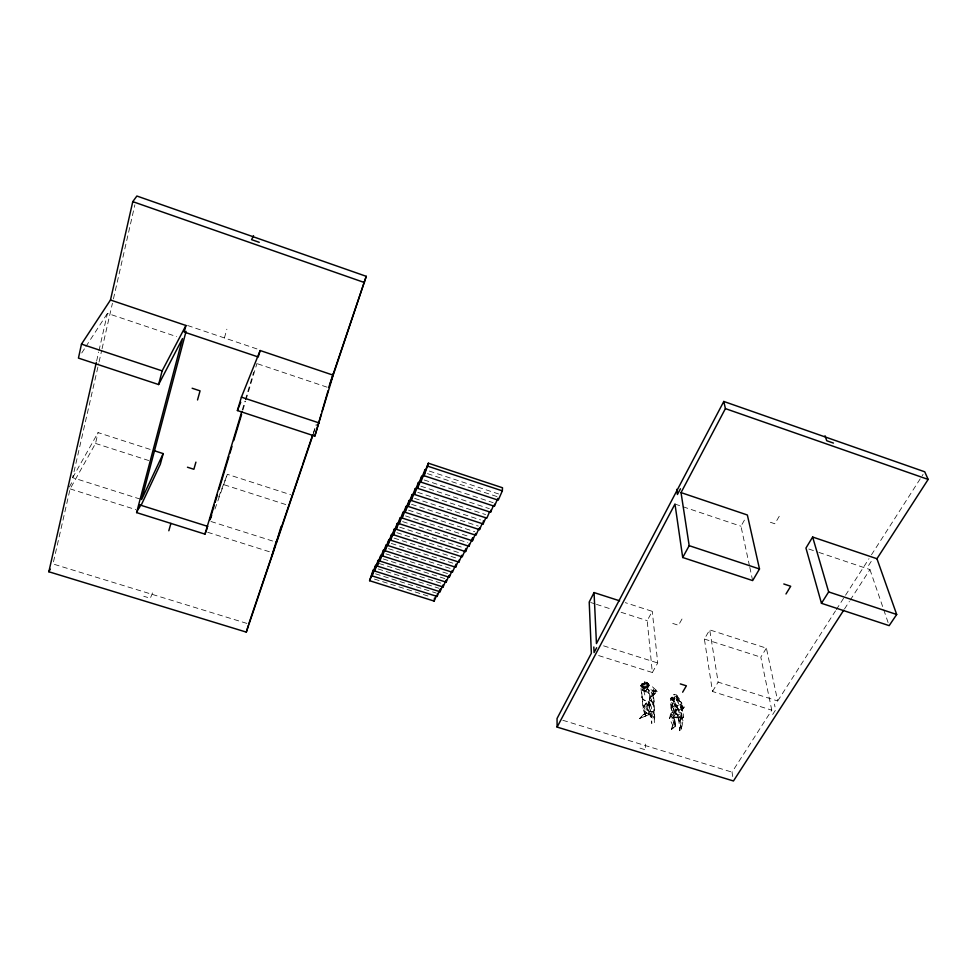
<?xml version="1.0" encoding="UTF-8"?>
<svg xmlns="http://www.w3.org/2000/svg" width="977" height="977" viewBox="0 0 977 977"><rect width="100%" height="100%" fill="white"/><g stroke="black" fill="none" stroke-linecap="round" stroke-linejoin="round"><path stroke-width="0.73" stroke-dasharray="4.88 3.66" d="M681.751 713.674L681.922 718.803L683.008 720.733L681.457 729.025L679.442 730.759L679.601 726.07L677.647 714.614L681.751 713.674L681.922 718.803L681.751 713.674L679.687 717.387L681.677 719.719L679.442 730.759L680.615 726.851L677.647 714.614L679.687 717.387M641.168 685.695L641.73 683.937L643.843 683.143L647.91 683.204L649.168 685.549L646.053 688.211L641.974 687.442L641.168 685.695L641.73 683.937L646.603 682.703L648.911 684.193M642.707 685.121L645.211 691.154L647.568 688.895L647.971 685.317L647.409 684.266L644.283 683.741L642.707 685.121L642.817 690.031L645.211 691.154L647.568 688.895L657.277 691.594L653.979 694.146L651.61 693.243L645.04 685.72L652.966 695.648L657.277 691.594L655.958 690.08L651.61 693.243L647.397 706.127L646.273 703.513L649.046 714.529L644.783 711.451L643.464 714.468L639.459 718.62L649.046 714.529L647.397 706.127L650.352 697.395L652.966 695.648L653.051 693.743L654.443 702.915L654.37 722.662L653.637 698.824M671.187 702.671L672.42 703.245L673.153 709.253L671.187 714.846L674.692 717.301L683.656 717.668L683.155 713.051L681.775 710.474L684.242 707.153L681.323 702.329L677.452 699.752L677.586 696.271L676.328 694.757L673.324 694.757L671.846 697.309L673.764 701.742L679.149 698.848L677.562 696.418L674.374 698.934L670.503 700.314L671.065 708.41L678.832 709.827L682.984 708.191L677.452 699.752L676.328 694.757L673.324 694.757M671.065 708.41L672.42 703.245L678.38 709.119L681.775 710.474L680.945 707.91L681.323 702.329L677.452 699.752L673.764 701.742L671.846 697.309L674.338 696.039L676.927 697.077M681.58 709.839L682.471 705.919L681.323 702.329L680.945 707.91L675.693 711.122L676.206 705.785L680.297 704.649L684.242 707.153L681.58 709.839L678.38 709.119L670.711 698.213L675.803 698.299L677.562 696.418L678.49 703.489L675.803 698.299L672.555 699.337M647.409 684.266L647.568 688.895M650.352 697.395L651.574 700.045L645.944 703.293L644.075 705.895L645.602 716.556L642.878 708.191L641.559 689.664L649.07 693.682L648.325 689.762L640.863 685.524L642.927 683.253L646.689 683.399L652.27 686.636L655.958 690.08M671.333 705.638L672.274 705.418L674.533 712.013L673.361 717.301L674.667 719.548L675.718 726.448L671.455 729.367L674.374 726.277L672.579 725.068L671.455 729.367L672.97 727.755L672.579 725.068L669.599 718.583L672.274 705.418L675.596 706.493L672.958 702.243M670.503 700.314L670.711 698.213L672.848 698.604L678.38 709.119L678.844 712.306L683.155 713.051L681.067 707.25L679.21 705.614L676.206 705.785M680.615 726.851L681.457 729.025L680.248 717.839L678.001 716.849L674.692 717.301L681.006 718.889L681.494 713.918L678.832 709.827M681.775 710.474L680.945 707.91M678.82 701.315L679.149 698.848M649.046 714.529L639.459 718.62L644.38 714.517L644.783 711.451M679.76 721.282L680.248 717.839M677.024 700.02L677.562 696.418M647.69 685.915L647.201 682.654L644.747 681.653L642.781 684.315L642.854 686.477L644.979 687.295L647.69 685.915L647.201 682.654L644.258 684.254L642.854 686.477M673.764 701.742L675.168 695.05L677.586 696.271L676.78 699.776L671.846 697.309L674.374 698.934L675.168 700.827L677.452 699.752M96.638 361.014L98.665 352.074M98.995 350.596L107.433 313.373L176.703 336.65M150.165 449.408L98.079 432.603L95.538 443.436L70.112 488.891L53.002 563.961L247.34 623.546M140.163 499.076L72.664 477.692L98.714 363.468M99.043 361.991L101.718 350.255M102.048 348.789L112.428 303.285M113.43 298.889L134.863 204.84M640.863 685.524L640.875 686.623L643.489 687.283L645.321 690.556L642.817 690.031L645.028 685.451L647.299 685.695L645.37 683.753M654.724 716.8L651.39 716.043L651.769 723.505L651.341 707.104L649.473 701.718L648.728 704.466L650.303 717.045L651.574 718.266L654.834 717.265L653.625 712.184L650.279 711.329L651.305 707.299L649.436 702.426L643.049 699.593L641.84 697.285L640.875 686.623M642.781 684.315L644.283 683.436L644.747 681.653L644.979 687.295M224.405 337.944L226.884 329.2M242.272 409.998L244.897 401.254M245.337 399.801L253.666 372.127M242.931 410.01L245.557 401.266M245.996 399.813L256.963 363.383M214.952 509.017L227.36 474.297L290.633 494.704M313.226 433.238L316.121 424.653M313.446 433.507L316.34 424.934M653.051 693.743L653.625 712.184L651.574 718.266L649.546 711.036L649.473 701.718M681.006 718.889L681.494 713.918L683.656 717.668M218.701 496.963L227.36 474.297M152.51 592.917L150.311 598.266L143.753 596.263M669.599 718.583L671.187 714.846L674.887 715.042L676.45 714.004L673.678 711.024L671.785 710.816M647.971 685.317L647.531 686.33L643.806 687.393M653.222 702.524L649.656 700.191L653.723 692.021L652.612 689.75M642.878 708.191L646.2 703.269L645.956 707.372L648.801 714.846M674.667 719.548L675.046 724.763L672.97 727.755L675.718 726.448L673.91 718.706L676.45 714.004L674.533 712.013L670.881 712.892L672.274 705.418L673.58 707.727L673.678 711.024L678.844 712.306M598.608 655.567L652.343 672.518L647.189 620.664L652.27 611.346L625.292 602.65M69.318 487.01L72.115 482.027M72.664 477.692L98.079 432.603M682.007 619.015L678.478 625.268L672.738 623.424M652.343 672.518L657.729 662.98L652.27 611.346M749.493 565.891L740.969 526.224L746.074 517.236M732.738 776.556L732.029 772.135L771.781 710.181L712.489 691.484L704.38 639.031L709.705 629.872L766.383 648.154L777.692 700.973L718.132 682.117L709.705 629.872M779.243 516.271L774.859 523.782L768.398 521.596M712.489 691.484L718.132 682.117M771.781 710.181L760.814 657.167L766.383 648.154M777.692 700.973L835.506 610.881M836.324 609.599L869.005 558.661M871.447 554.838L923.094 474.358M772.673 714.492L775.64 709.888L774.419 704.099M868.565 565.512L872.034 560.126M844.458 609.05L849.392 601.405M850.21 600.134L869.945 569.567L818.75 552.359M81.75 352.978L85.06 347.873M85.891 346.591L107.433 313.373M675.046 724.763L671.333 716.935L674.533 712.013M649.168 685.549L648.044 687.246L644.209 688.394M641.181 685.011L641.987 683.851L644.759 683.07M674.887 715.042L672.054 718.522L674.374 726.277M651.146 692.888L653.76 689.689L652.27 686.636M650.303 717.045L651.39 716.043M648.435 686.782L644.905 688.235L641.974 687.442M653.723 692.021L657.277 691.594M644.283 683.436L646.31 683.448L647.898 684.792M644.38 714.517L643.464 714.468L646.64 713.43L643.147 704.918L641.938 695.233L643.049 699.593L649.436 702.426M671.333 716.935L673.361 717.301L673.91 718.706M670.711 698.213L674.374 698.934L674.338 696.039M653.625 712.184L649.546 711.036L650.279 711.329M639.959 748.138L645.809 749.933L645.308 744.083M562.813 720.269L732.029 772.135M70.112 488.891L135.84 509.615M207.698 532.282L272.815 552.823M378.075 568.944L438.966 588.264M210.959 521.498L273.487 541.295M603.578 645.834L657.729 662.98M375.534 573.829L435.998 592.978M374.447 579.08L430.21 596.715M383.228 558.954L445.048 578.653M379.174 563.521L441.995 583.501M391.276 543.42L454.513 563.705M388.528 548.671L451.325 568.761M385.891 553.861L448.15 573.743M396.833 532.673L461.071 553.361M394.061 538.095L457.749 558.563M95.538 443.436L148.797 460.558M224.185 484.775L287.165 504.999M590.67 602.504L595.017 603.896M596.458 604.36L612.408 609.489M621.103 612.286L647.189 620.664M704.38 639.031L760.814 657.167M405.516 515.917L469.827 536.788M402.609 521.608L467.788 542.699M399.703 527.177L464.405 548.073M411.573 504.327L478.303 526.078M408.52 510.165L474.761 531.708M420.904 486.192L489.343 508.663M417.765 492.347L485.593 514.561M414.614 498.368L480.501 519.898M427.462 473.637L496.975 496.572M424.165 479.963L493.129 502.666M429.343 471.073L498.6 493.959M257.708 363.859L327.478 387.307M674.973 504.059L740.969 526.224M808.797 549.025L817.334 551.883M187.608 325.512L258.038 349.29M670.979 704.722L675.937 707.727M673.153 709.253L675.693 711.122M645.944 703.293L651.305 707.299L648.728 704.466M672.371 697.126L674.374 698.934M649.07 693.682L641.523 686.367L642.927 683.253L645.028 685.451L644.283 683.741M648.325 689.762L648.936 690.421M678.38 709.119L672.848 698.604M683.008 720.733L681.274 717.118L681.677 719.719M869.945 569.567L883.257 608.378M883.745 609.819L888.178 622.764M678.185 717.997L675.84 709.778L676.426 718.119M651.574 700.045L653.32 707.214M643.684 690.263L645.076 695.978M749.811 567.368L752.656 580.582M678.001 716.849L678.343 718.571M681.006 725.569L681.457 729.025M642.781 686.648L642.817 690.031M649.62 693.841L649.656 700.191"/><path stroke-width="1.47" d="M493.422 505.744L490.564 512.241L417.582 488.317L425.019 469.644L424.116 475.738L498.233 500.175L502.337 490.857L502.508 487.755L428.353 463.196L420.818 482.076L494.374 506.257L497.843 498.368M494.374 506.257L494.496 504.181M490.564 512.241L490.71 510.165M478.669 529.033L475.946 535.262L405.137 512.278L412.221 494.411L411.268 500.48L483.139 523.941L483.371 520.839M475.652 533.405L472.428 540.794L402.145 518.03L409.155 500.358L408.178 506.428L479.512 529.644L479.67 527.58M472.428 540.794L472.697 537.704L468.972 546.253L399.202 523.696L400.216 517.651L393.45 534.773L462.206 556.89L465.235 549.929M468.972 546.253L469.155 544.189M461.901 555.205L458.897 562.105L390.641 540.183L397.334 523.245L396.308 529.278L465.565 551.614L465.846 548.537M458.897 562.105L459.105 560.053M452.168 570.556L449.273 577.248L382.459 555.937L388.931 539.512L387.869 545.52L455.648 567.222L455.954 564.169M449.273 577.248L449.493 575.221M442.874 585.26L440.065 591.757L374.631 571.02L380.896 555.058L379.809 561.042L446.159 582.158L446.379 580.13M439.858 590.01L437.085 596.446L372.09 575.893L378.294 560.102L377.195 566.062L443.094 586.994L443.314 584.967M440.065 591.757L440.407 588.728M437.085 596.446L437.44 593.43M372.09 575.893L373.202 569.957L369.587 580.704L434.142 601.087L434.496 598.071M424.116 475.738L428.353 463.196M420.818 482.076L421.746 475.994L414.395 494.447L486.827 518.14L489.648 511.704M417.582 488.317L418.522 482.223L411.268 500.48M414.395 494.447L415.347 488.366L408.178 506.428M405.137 512.278L406.127 506.208L399.202 523.696M402.145 518.03L403.147 511.972L396.308 529.278M393.45 534.773L394.488 528.752L387.869 545.52M390.641 540.183L391.692 534.163L385.146 550.772L452.436 572.278L455.367 565.512M385.146 550.772L386.208 544.775L379.809 561.042M382.459 555.937L383.534 549.953L377.195 566.062M374.631 571.02L375.73 565.06L369.587 580.704M333.169 375.168L260.163 350.523L241.404 397.15L237.399 410.548L314.826 436.096L333.169 375.168L366.253 276.32L136.878 196.023L132.774 201.641L110.474 300L81.482 344.112L78.441 358.095L158.616 384.547L182.479 338.592L136.609 512.595L204.95 534.126L207.393 527.727M312.97 434.936L246.302 632.107L48.85 571.765L96.296 362.504M158.616 384.547L162.145 370.869L185.935 325.475L110.474 300M185.935 325.475L184.201 332.046L258.221 356.971L260.163 350.523M139.418 507.784L140.151 505.036L207.881 526.444M186.057 331.362L141.604 499.528L163.183 453.609L154.5 450.8M163.183 453.609L160.313 464.258L141.238 505.072M197.525 399.959L200.065 390.861L192.151 388.248M168.826 530.755L170.902 523.403M195.913 462.133L193.873 469.278L187.462 467.226M314.826 436.096L321.225 414.138M322.08 411.207L328.052 390.715M333.377 373.422L329.921 384.303M275.001 546.18L271.643 556.719M281.144 526.383L276.393 542.211L302.113 466.127M204.95 534.126L241.832 411.451M209.933 519.593L214.256 505.243M215.123 502.373L217.285 495.192M219.019 489.44L228.96 456.43M229.815 453.548L231.976 446.379M233.711 440.615L241.612 414.382M273.242 551.37L276.296 541.221M246.302 632.107L248.353 625.329M248.769 623.985L272.815 552.823M302.589 464.686L312.738 434.667M328.687 387.478L366.253 276.32M210.043 519.617L211.667 515.367M237.399 410.548L240.733 402.231M434.142 601.087L436.34 595.982M443.094 586.994L445.927 580.423M446.159 582.158L449.029 575.526M455.648 567.222L458.018 561.763M465.565 551.614L468.191 545.581M479.512 529.644L482.272 523.354M483.139 523.941L485.923 517.578M136.609 512.595L140.151 505.036M253.531 235.665L251.59 239.646L259.259 242.32M619.613 600.818L594.053 592.575L589.216 602.04L591.354 653.283L557.049 718.498L557.11 727.083L733.458 780.977L843.627 610.332M876.943 558.734L812.644 537.032L805.952 548.06L821.462 603.298L889.168 625.634L896.691 614.484L876.943 558.734L928.15 479.426L924.731 471.793L723.786 401.462L596.446 643.574L594.053 592.575M596.642 647.727L594.077 652.599L593.833 646.994M680.444 488.769L677.415 494.496L676.658 489.367M557.11 727.083L674.973 504.059L682.703 557.501L752.656 580.582L759.495 568.98L747.356 514.989L681.03 492.603L725.41 408.618L723.786 401.462M48.85 571.765L50.23 569.164M682.703 557.501L689.188 545.667L681.03 492.603M682.642 692.192L686.379 685.817L680.297 683.9M785.984 593.979L790.698 586.261L783.798 583.977M821.462 603.298L828.655 591.915L812.644 537.032M81.482 344.112L162.145 370.869M241.404 397.15L319.271 422.98M689.188 545.667L759.495 568.98M828.655 591.915L896.691 614.484M427.902 466.237L502.337 490.857M833.454 443.082L826.725 440.737L825.028 435.766M132.774 201.641L364.482 282.561M725.41 408.618L928.15 479.426"/></g></svg>
